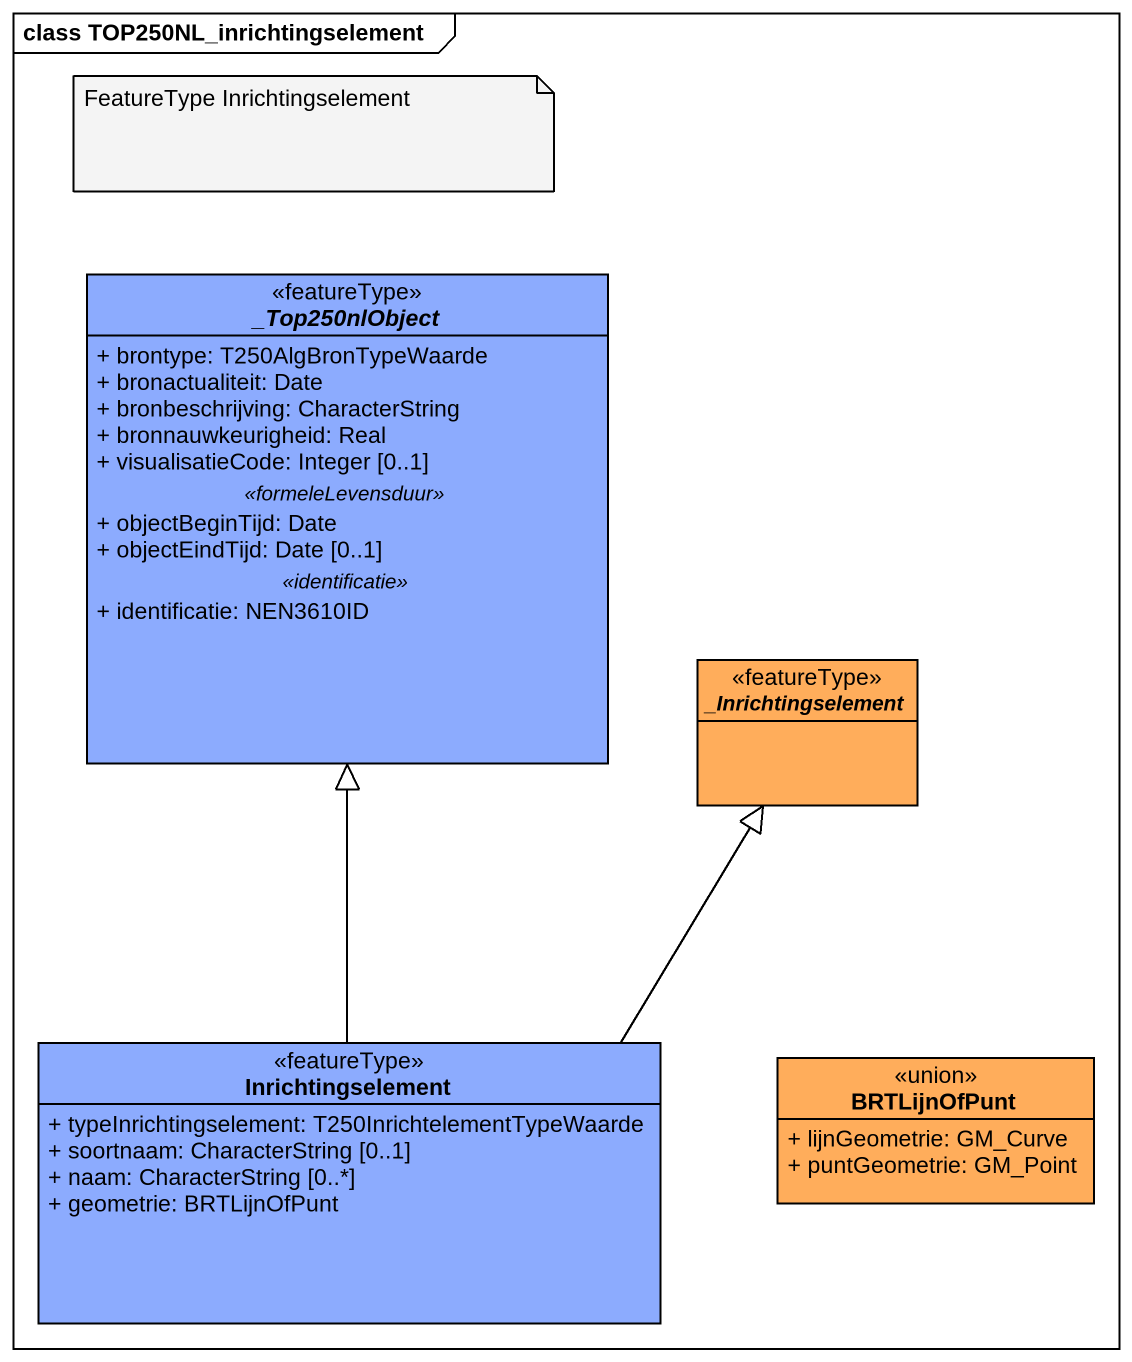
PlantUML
@startuml
mainframe class TOP250NL_inrichtingselement
hide circle
hide empty members
skinparam classAttributeIconSize 0
abstract class "_Top250nlObject" as Top250nlObject <<featureType>> #8CABFE {
  + brontype: T250AlgBronTypeWaarde
  + bronactualiteit: Date
  + bronbeschrijving: CharacterString
  + bronnauwkeurigheid: Real
  + visualisatieCode: Integer [0..1]
  .. <<formeleLevensduur>> ..
  + objectBeginTijd: Date
  + objectEindTijd: Date [0..1]
  .. <<identificatie>> ..
  + identificatie: NEN3610ID
}
abstract class "_Inrichtingselement" as Inrichtingselement <<featureType>> #FFAD5B
class "Inrichtingselement" as Inrichtingselement_2 <<featureType>> #8CABFE {
  + typeInrichtingselement: T250InrichtelementTypeWaarde
  + soortnaam: CharacterString [0..1]
  + naam: CharacterString [0..*]
  + geometrie: BRTLijnOfPunt
}
class BRTLijnOfPunt <<union>> #FFAD5B {
  + lijnGeometrie: GM_Curve
  + puntGeometrie: GM_Point
}
Inrichtingselement_2 -up-|> Top250nlObject
Inrichtingselement_2 -up-|> Inrichtingselement
note as N1
  FeatureType Inrichtingselement
end note
@enduml
